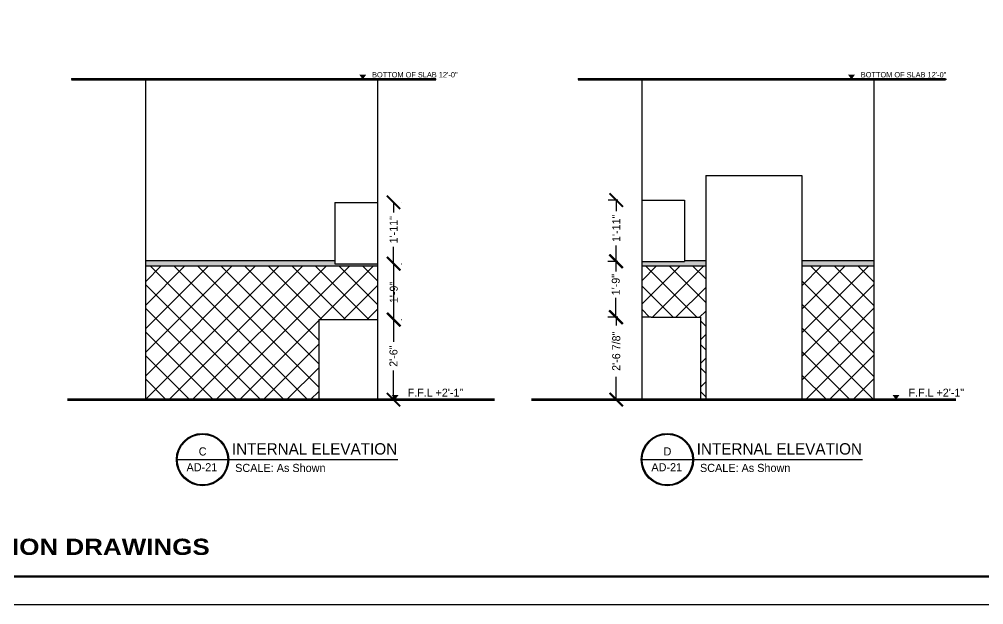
# Model space of a CAD drawing. Extents: x 10753 to 18704, y -5361 to 1140.
# Drawn here: x 16513.4 to 16874.8, y -4496.7 to -4277.4 of the extents above; entities that cross this region are included whole.
import ezdxf
from ezdxf.enums import TextEntityAlignment as Align

# ---------------------------------------------------------------- set-up
doc = ezdxf.new("R2010")
doc.units = 0
doc.header["$LTSCALE"] = 30
doc.header["$MEASUREMENT"] = 0
doc.header["$PDMODE"] = 3
doc.linetypes.add('HIDDEN', pattern=[0.375, 0.25, -0.125])
doc.layers.get('0').update_dxf_attribs({"linetype": 'CONTINUOUS'})
doc.layers.get('DEFPOINTS').update_dxf_attribs({"linetype": 'CONTINUOUS'})
for name, color, linetype in [('furniture', 9, 'CONTINUOUS'), ('SEAL', 1, 'CONTINUOUS'), ('SLINE', 3, 'CONTINUOUS'), ('WALL', 2, 'CONTINUOUS'), ('WL', 9, 'CONTINUOUS')]:
    doc.layers.add(name, color=color, linetype=linetype)
doc.styles.add('EE', font='eurr____.ttf')
doc.styles.add('SMALL-DIM', font='stylu.ttf', dxfattribs={"height": 2})
doc.styles.get("Standard").update_dxf_attribs({"font": 'stylu.ttf', "height": 3})
doc.styles.add('STYLE3', font='ariblk.ttf', dxfattribs={"height": 1})
doc.dimstyles.new('D1', dxfattribs={"dimtxt": 6, "dimasz": 5, "dimexe": 1, "dimexo": 2, "dimgap": 1, "dimtad": 1, "dimdec": 4, "dimzin": 3, "dimdsep": 46, "dimlunit": 4, "dimtxsty": 'Standard', "dimcen": 3, "dimclrd": 7, "dimclre": 7, "dimclrt": 2, "dimadec": 0, "dimazin": 0, "dimtfac": 1, "dimtdec": 4, "dimtofl": 0, "dimtmove": 2, "dimatfit": 3, "dimfxl": 1, "dimfrac": 2, "dimtolj": 1, "dimtzin": 1, "dimarcsym": 0})

# ---------------------------------------------------------------- blocks, each defined once
blk = doc.blocks.new('_ArchTick')
at = {"color": 0, "linetype": 'ByBlock', "const_width": 0.15}
blk.add_lwpolyline([(-0.5, -0.5), (0.5, 0.5)], dxfattribs=at)
blk = doc.blocks.new('*D386')
at = {"color": 7, "linetype": 'Continuous', "lineweight": -2, "transparency": 16777216}
for p, q in [((16737.62, -4389), (16734.1, -4389)), ((16737.1, -4389), (16737.1, -4392.11)), ((16737.1, -4419.88), (16737.1, -4411.39)), ((16737.62, -4419.88), (16734.1, -4419.88))]:
    blk.add_line(p, q, dxfattribs=at)
at = {"layer": 'DEFPOINTS', "color": 0, "linetype": 'Continuous', "transparency": 16777216}
for p in [(16737.1, -4389), (16746.62, -4389), (16746.62, -4419.88)]:
    blk.add_point(p, dxfattribs=at)
at = {"color": 7, "linetype": 'Continuous', "lineweight": -2, "transparency": 16777216, "xscale": 5, "yscale": 5, "zscale": 5}
for p, rotation in [((16737.1, -4389), 90), ((16737.1, -4419.88), 270)]:
    blk.add_blockref('_ArchTick', p, dxfattribs=dict(at, rotation=rotation))
at = {"color": 0, "linetype": 'Continuous', "transparency": 16777216, "insert": (16737.1, -4401.75), "char_height": 3, "attachment_point": 5, "rotation": 90}
blk.add_mtext('\\A1;2\'-6 7/8"', dxfattribs=at)
blk = doc.blocks.new('*D387')
at = {"color": 7, "linetype": 'Continuous', "lineweight": -2, "transparency": 16777216}
for p, q in [((16737.62, -4368.08), (16733.92, -4368.08)), ((16736.92, -4368.08), (16736.92, -4371.83)), ((16736.92, -4389), (16736.92, -4381.75)), ((16737.62, -4389), (16733.92, -4389))]:
    blk.add_line(p, q, dxfattribs=at)
at = {"layer": 'DEFPOINTS', "color": 0, "linetype": 'Continuous', "transparency": 16777216}
for p in [(16736.92, -4368.08), (16746.62, -4368.08), (16746.62, -4389)]:
    blk.add_point(p, dxfattribs=at)
at = {"color": 7, "linetype": 'Continuous', "lineweight": -2, "transparency": 16777216, "xscale": 5, "yscale": 5, "zscale": 5}
for p, rotation in [((16736.92, -4368.08), 90), ((16736.92, -4389), 270)]:
    blk.add_blockref('_ArchTick', p, dxfattribs=dict(at, rotation=rotation))
at = {"color": 0, "linetype": 'Continuous', "transparency": 16777216, "insert": (16736.92, -4376.79), "char_height": 3, "attachment_point": 5, "rotation": 90}
blk.add_mtext('\\A1;1\'-9"', dxfattribs=at)
blk = doc.blocks.new('*D388')
at = {"color": 7, "linetype": 'Continuous', "lineweight": -2, "transparency": 16777216}
for p, q in [((16737.62, -4345.11), (16734.1, -4345.11)), ((16737.1, -4345.11), (16737.1, -4349.25)), ((16737.1, -4368.08), (16737.1, -4362.15)), ((16737.62, -4368.08), (16734.1, -4368.08))]:
    blk.add_line(p, q, dxfattribs=at)
at = {"layer": 'DEFPOINTS', "color": 0, "linetype": 'Continuous', "transparency": 16777216}
for p in [(16737.1, -4345.11), (16746.62, -4345.11), (16746.62, -4368.08)]:
    blk.add_point(p, dxfattribs=at)
at = {"color": 7, "linetype": 'Continuous', "lineweight": -2, "transparency": 16777216, "xscale": 5, "yscale": 5, "zscale": 5}
for p, rotation in [((16737.1, -4345.11), 90), ((16737.1, -4368.08), 270)]:
    blk.add_blockref('_ArchTick', p, dxfattribs=dict(at, rotation=rotation))
at = {"color": 0, "linetype": 'Continuous', "transparency": 16777216, "insert": (16737.1, -4355.7), "char_height": 3, "attachment_point": 5, "rotation": 90}
blk.add_mtext('\\A1;1\'-11"', dxfattribs=at)
blk = doc.blocks.new('*D389')
at = {"color": 7, "linetype": 'Continuous', "lineweight": -2, "transparency": 16777216}
for p, q in [((16653.61, -4389.88), (16653.61, -4398.19)), ((16656.61, -4389.88), (16656.61, -4389.88)), ((16653.61, -4419.88), (16653.61, -4408.98)), ((16656.61, -4419.88), (16656.61, -4419.88))]:
    blk.add_line(p, q, dxfattribs=at)
at = {"layer": 'DEFPOINTS', "color": 0, "linetype": 'Continuous', "transparency": 16777216}
for p in [(16647.61, -4389.88), (16653.61, -4389.88), (16647.61, -4419.88)]:
    blk.add_point(p, dxfattribs=at)
at = {"color": 7, "linetype": 'Continuous', "lineweight": -2, "transparency": 16777216, "xscale": 5, "yscale": 5, "zscale": 5}
for p, rotation in [((16653.61, -4389.88), 90), ((16653.61, -4419.88), 270)]:
    blk.add_blockref('_ArchTick', p, dxfattribs=dict(at, rotation=rotation))
at = {"color": 0, "linetype": 'Continuous', "transparency": 16777216, "insert": (16653.61, -4403.59), "char_height": 3, "attachment_point": 5, "rotation": 90}
blk.add_mtext('\\A1;2\'-6"', dxfattribs=at)
blk = doc.blocks.new('*D391')
at = {"color": 7, "linetype": 'Continuous', "lineweight": -2, "transparency": 16777216}
for p, q in [((16653.64, -4345.99), (16653.64, -4349.78)), ((16656.61, -4345.99), (16656.64, -4345.99)), ((16653.64, -4368.96), (16653.64, -4362.67)), ((16656.61, -4368.96), (16656.64, -4368.96))]:
    blk.add_line(p, q, dxfattribs=at)
at = {"layer": 'DEFPOINTS', "color": 0, "linetype": 'Continuous', "transparency": 16777216}
for p in [(16647.61, -4345.99), (16653.64, -4345.99), (16647.61, -4368.96)]:
    blk.add_point(p, dxfattribs=at)
at = {"color": 7, "linetype": 'Continuous', "lineweight": -2, "transparency": 16777216, "xscale": 5, "yscale": 5, "zscale": 5}
for p, rotation in [((16653.64, -4345.99), 90), ((16653.64, -4368.96), 270)]:
    blk.add_blockref('_ArchTick', p, dxfattribs=dict(at, rotation=rotation))
at = {"color": 0, "linetype": 'Continuous', "transparency": 16777216, "insert": (16653.64, -4356.23), "char_height": 3, "attachment_point": 5, "rotation": 90}
blk.add_mtext('\\A1;1\'-11"', dxfattribs=at)

msp = doc.modelspace()

# ---------------------------------------------------------------- hatches: boundary and pattern name
at = {"linetype": 'Continuous'}
h = msp.add_hatch(color=230, dxfattribs=at)
h.dxf.hatch_style = 1
h.paths.add_polyline_path([(16643.38549, -4298.16123), (16640.76844, -4298.16123), (16642.07697, -4299.87987)])
h = msp.add_hatch(color=230, dxfattribs=at)
h.dxf.hatch_style = 1
h.paths.add_polyline_path([(16826.55329, -4298.16123), (16823.93624, -4298.16123), (16825.24477, -4299.87987)])
h = msp.add_hatch(color=230, dxfattribs=at)
h.dxf.hatch_style = 1
h.paths.add_polyline_path([(16655.51496, -4418.16123), (16652.89791, -4418.16123), (16654.20644, -4419.87987)])
h = msp.add_hatch(color=230, dxfattribs=at)
h.dxf.hatch_style = 1
h.paths.add_polyline_path([(16843.2436, -4418.16123), (16840.62655, -4418.16123), (16841.93507, -4419.87987)])
at = {"layer": 'furniture'}
h = msp.add_hatch(color=3, dxfattribs=at)
h.dxf.hatch_style = 1
h.paths.add_polyline_path([(16631.60758, -4367.75487), (16560.60758, -4367.75487), (16560.60758, -4369.75487), (16647.60758, -4369.75487), (16647.60758, -4368.96401), (16631.60758, -4368.96464)])
h.paths.add_polyline_path([(16833.62354, -4367.75487), (16806.62354, -4367.75487), (16806.62354, -4369.75487), (16833.62354, -4369.75487)])
h.paths.add_polyline_path([(16770.62354, -4367.75487), (16762.62443, -4367.75487), (16762.62444, -4368.08181), (16746.62354, -4368.08244), (16746.62354, -4369.75487), (16770.62354, -4369.75487)])
h.paths.add_polyline_path([(16791.45634, -4177.89223), (16765.95634, -4177.89223), (16765.95634, -4179.70885), (16791.45634, -4179.70885)])
h.paths.add_polyline_path([(16729.95634, -4177.89223), (16711.95634, -4177.89223), (16711.95634, -4179.70885), (16729.95634, -4179.70885)])
h.paths.add_polyline_path([(16831.95634, -4177.89223), (16827.45634, -4177.89223), (16827.45634, -4179.70885), (16831.95634, -4179.70885)])
h = msp.add_hatch(dxfattribs=at)
h.set_pattern_fill('ANSI37', color=3, scale=50)
h.set_pattern_definition([(45, (-11268.997, -5565.0856), (-4.4194174, 4.4194174), []), (135, (-11268.997, -5565.0856), (-4.4194174, -4.4194174), [])])
h.paths.add_polyline_path([(16625.60758, -4389.87987), (16647.60758, -4389.87987), (16647.60758, -4369.75487), (16560.60758, -4369.75487), (16560.60758, -4419.87987), (16625.60758, -4419.87987)])
h.paths.add_polyline_path([(16770.62354, -4369.75487), (16746.62354, -4369.75487), (16746.62354, -4388.99742), (16750.23472, -4388.99742), (16768.62354, -4388.99742), (16768.62354, -4419.87987), (16770.62354, -4419.87987)])
h.paths.add_polyline_path([(16833.62354, -4369.75487), (16806.62354, -4369.75487), (16806.62354, -4419.87987), (16833.62354, -4419.87987)])
h.paths.add_polyline_path([(16791.45634, -4179.70885), (16765.95634, -4179.70885), (16765.95634, -4193.5808), (16729.95634, -4193.5808), (16729.95634, -4179.70885), (16711.95634, -4179.70885), (16711.95634, -4229.5808), (16791.45634, -4229.5808)])

# ---------------------------------------------------------------- linework, layer by layer
at = {"linetype": 'Continuous'}
for p, q in [((16647.60758, -4299.87987), (16669.56526, -4299.87987)), ((16833.62354, -4299.87987), (16860.81583, -4299.87987)), ((16647.60758, -4419.87987), (16677.54115, -4419.87987))]:
    msp.add_line(p, q, dxfattribs=at)
at = {"color": 31, "linetype": 'ByBlock'}
for p, q in [((16631.60758, -4345.99221), (16631.60758, -4368.96464)), ((16631.60758, -4345.99221), (16647.60758, -4345.99221)), ((16746.62354, -4345.11001), (16762.62354, -4345.11001)), ((16762.62354, -4345.11001), (16762.62444, -4368.08181)), ((16746.62354, -4368.08244), (16762.62354, -4368.08181)), ((16625.60758, -4389.87987), (16647.60758, -4389.87987)), ((16750.23472, -4388.99742), (16746.62354, -4388.99742)), ((16750.23472, -4388.99742), (16768.62354, -4388.99742)), ((16768.62354, -4388.99742), (16768.62354, -4419.87987))]:
    msp.add_line(p, q, dxfattribs=at)
at = {"linetype": 'HIDDEN'}
msp.add_line((16746.62354, -4345.11001), (16746.62354, -4368.08244), dxfattribs=at)
at = {"color": 7, "linetype": 'Continuous'}
for p, q in [((16653.72551, -4389.87987), (16653.72551, -4368.96401)), ((16656.60758, -4368.96401), (16656.72551, -4368.96401)), ((16656.60758, -4389.87987), (16656.72551, -4389.87987))]:
    msp.add_line(p, q, dxfattribs=at)
at = {"layer": 'furniture', "color": 3}
for p, q in [((16560.60758, -4367.75487), (16631.60758, -4367.75487)), ((16560.60758, -4369.75487), (16647.60758, -4369.75487)), ((16631.60758, -4368.96464), (16647.60758, -4368.96401)), ((16746.62354, -4369.75487), (16770.62354, -4369.75487)), ((16762.62443, -4367.75487), (16770.62354, -4367.75487)), ((16806.62354, -4367.75487), (16833.62354, -4367.75487)), ((16806.62354, -4369.75487), (16833.62354, -4369.75487))]:
    msp.add_line(p, q, dxfattribs=at)
at = {"layer": 'SEAL', "color": 1}
msp.add_lwpolyline([(17124.29129, -4031.71161), (17124.29129, -4496.70409), (16431.69984, -4496.70409), (16431.69984, -4031.71161)], close=True, dxfattribs=at)
at = {"layer": 'SLINE'}
for p, q in [((16572.23028, -4442.33256), (16655.22832, -4442.33256)), ((16746.43607, -4442.33256), (16829.43412, -4442.33256))]:
    msp.add_line(p, q, dxfattribs=at)
for centre, radius in [((16582.04122, -4442.33256), 9.81095), ((16582.04122, -4442.33256), 9.47309), ((16756.24702, -4442.33256), 9.81095), ((16756.24702, -4442.33256), 9.47309)]:
    msp.add_circle(centre, radius, dxfattribs=at)
at = {"layer": 'WALL', "color": 9}
for p, q in [((16560.60758, -4299.87987), (16532.83598, -4299.87987)), ((16560.60758, -4299.87987), (16647.60758, -4299.87987)), ((16560.60758, -4299.87987), (16560.60758, -4419.87987)), ((16647.60758, -4299.87987), (16647.60758, -4419.87987)), ((16746.62354, -4299.87987), (16722.69717, -4299.87987)), ((16746.62354, -4299.87987), (16833.62354, -4299.87987)), ((16746.62354, -4299.87987), (16746.62354, -4419.87987)), ((16833.62354, -4299.87987), (16833.62354, -4419.87987)), ((16770.62354, -4335.87987), (16806.62354, -4335.87987)), ((16770.62354, -4335.87987), (16770.62354, -4419.87987)), ((16806.62354, -4335.87987), (16806.62354, -4419.87987)), ((16625.60758, -4389.87987), (16625.60758, -4419.87987)), ((16560.60758, -4419.87987), (16532.83598, -4419.87987)), ((16560.60758, -4419.87987), (16647.60758, -4419.87987)), ((16722.69717, -4419.87987), (16860.81583, -4419.87987))]:
    msp.add_line(p, q, dxfattribs=at)
at = {"layer": 'WALL', "color": 9, "const_width": 1}
for points in [[(16532.83598, -4299.87987), (16669.56526, -4299.87987)], [(16722.69717, -4299.87987), (16860.56134, -4299.87987)], [(16531.31417, -4419.87987), (16691.56929, -4419.87987)], [(16705.20195, -4419.87987), (16864.36712, -4419.87987)]]:
    msp.add_lwpolyline(points, dxfattribs=at)
at = {"layer": 'WL', "const_width": 0.88067}
msp.add_lwpolyline([(17113.72328, -4042.27962), (17113.72328, -4486.13608), (16442.26785, -4486.13608), (16442.26785, -4042.27962)], close=True, dxfattribs=at)

# ---------------------------------------------------------------- block references
at = {"color": 7, "linetype": 'Continuous', "xscale": 5, "yscale": 5, "zscale": 5}
for p, rotation in [((16653.72551, -4368.96401), 90), ((16653.72551, -4389.87987), 270)]:
    msp.add_blockref('_ArchTick', p, dxfattribs=dict(at, rotation=rotation))

# ---------------------------------------------------------------- texts
at = {"color": 230, "linetype": 'Continuous', "attachment_point": 1, "style": 'EE'}
for s, width, insert, char_height in [('BOTTOM OF SLAB 12\'-0"', 31.8178427, (16645.5757, -4297.17196), 2), ('BOTTOM OF SLAB 12\'-0"', 31.8178427, (16828.7435, -4297.17196), 2), ('F.F.L +2\'-1"', 20.9481258, (16658.91892, -4415.75462), 3), ('F.F.L +2\'-1"', 20.9481258, (16846.64755, -4415.75462), 3)]:
    msp.add_mtext_dynamic_manual_height_columns(s, width=width, gutter_width=45, heights=[0], dxfattribs=dict(at, insert=insert, char_height=char_height))
at = {"color": 0, "linetype": 'Continuous', "insert": (16653.72551, -4379.73776), "char_height": 3, "attachment_point": 5, "rotation": 90}
msp.add_mtext('\\A1;1\'-9"', dxfattribs=at)
at = {"layer": 'SLINE', "style": 'SMALL-DIM'}
for s, height, p in [('C', 3.0375, (16580.61136, -4440.8018)), ('INTERNAL ELEVATION', 4.2757912, (16593.02433, -4440.46947, 0.04541)), ('D', 3.0375, (16754.81716, -4440.8018)), ('INTERNAL ELEVATION', 4.2757912, (16767.23013, -4440.46947, 0.04541)), ('AD-21', 3.0375, (16576.0485, -4446.72794)), ('SCALE: As Shown', 3.0375, (16594.26544, -4446.97845, 0.06863)), ('AD-21', 3.0375, (16750.2543, -4446.72794)), ('SCALE: As Shown', 3.0375, (16768.47124, -4446.97845, 0.06863))]:
    msp.add_text(s, height=height, dxfattribs=at).set_placement(p)
at = {"layer": 'WALL', "color": 1, "style": 'STYLE3'}
msp.add_text('CONSTRUCTION DRAWINGS', height=6.0892022, dxfattribs=at).set_placement((16517.12861, -4478.06163), align=Align.CENTER)

# ---------------------------------------------------------------- dimensions: what is measured, and where the dimension line sits
at = {"color": 0, "linetype": 'Continuous'}
for base, p1, p2, picture, middle in [((16653.63869, -4345.99221), (16647.60758, -4368.96401), (16647.60758, -4345.99221), '*D391', (16653.63869, -4356.22732)), ((16737.10091, -4345.11001), (16746.62354, -4368.08244), (16746.62354, -4345.11001), '*D388', (16737.10091, -4355.69844)), ((16653.60599, -4389.87987), (16647.60758, -4419.87987), (16647.60758, -4389.87987), '*D389', (16653.60599, -4403.58608)), ((16737.104625, -4388.997424), (16746.623541, -4419.879865), (16746.623541, -4388.997424), '*D386', (16737.104625, -4401.753675))]:
    dim = msp.add_linear_dim(base=base, p1=p1, p2=p2, angle=90, dimstyle='D1', override={"dimtxt": 2, "dimexe": 3, "dimexo": 9, "dimblk": 'ArchTick', "dimclrt": 0, "dimldrblk": 'ArchTick'}, dxfattribs=at)
    dim.commit()
    dim.dimension.update_dxf_attribs({"geometry": picture, "text_midpoint": middle, "dimtype": 160})
dim = msp.add_linear_dim(base=(16736.91528, -4368.08244), p1=(16746.62354, -4388.99742), p2=(16746.62272, -4368.08244), angle=90, text='1\'-9"', dimstyle='D1', override={"dimtxt": 2, "dimexe": 3, "dimexo": 9, "dimblk": 'ArchTick', "dimclrt": 0, "dimldrblk": 'ArchTick'}, dxfattribs=at)
dim.commit()
dim.dimension.update_dxf_attribs({"geometry": '*D387', "text_midpoint": (16736.91528, -4376.78875), "dimtype": 160})

doc.saveas('drawing.dxf')
